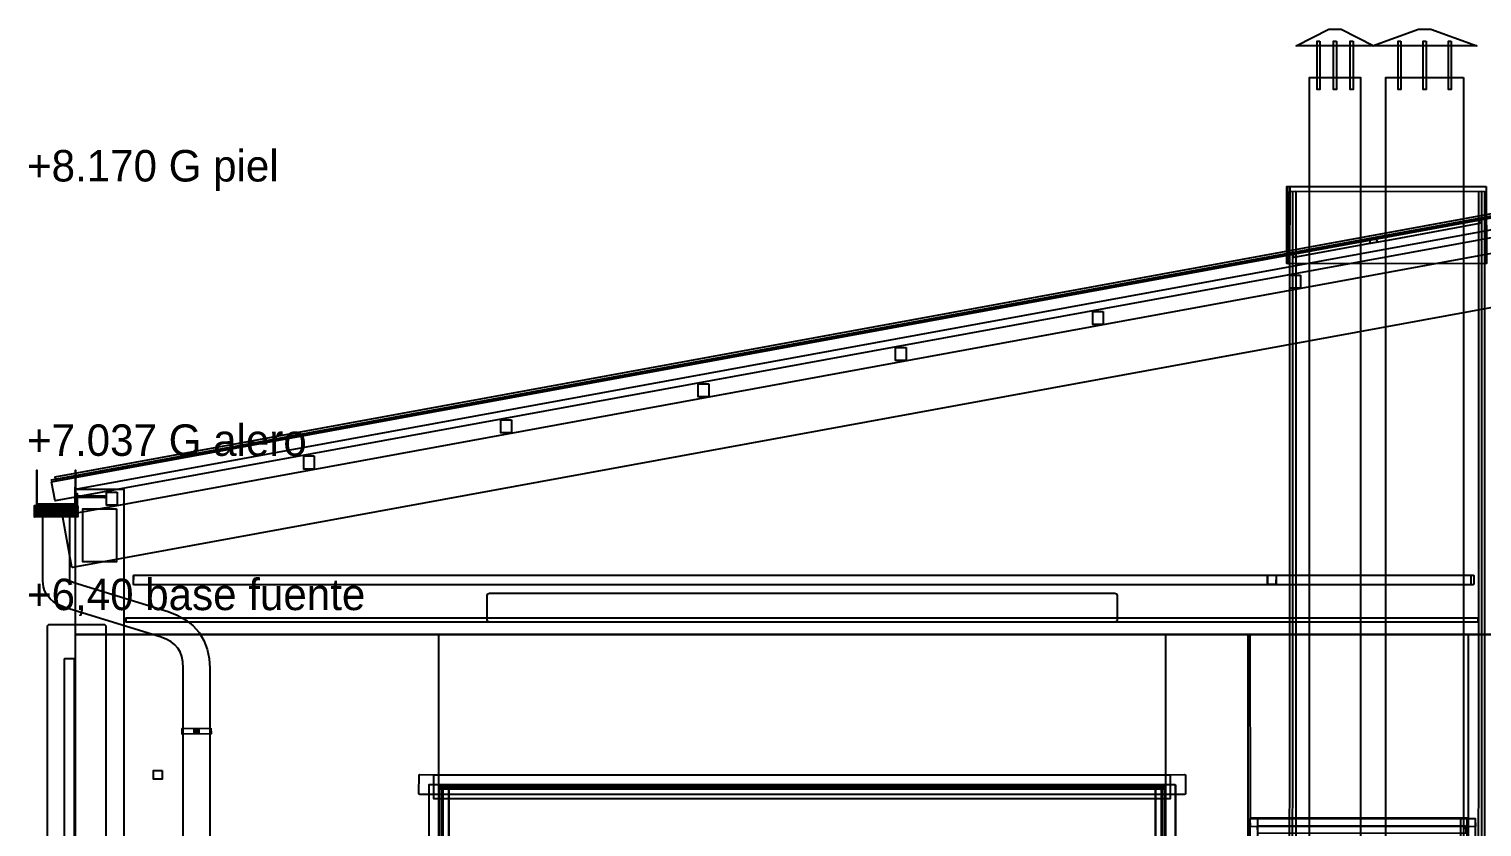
# Model space of a CAD drawing. Header units: metres. Extents: x 359.6 to 413.1, y -1 to 8.9.
# Drawn here: x 399.81 to 405.81, y 5.6 to 8.9 of the extents above; entities that cross this region are included whole.
import ezdxf

# ---------------------------------------------------------------- set-up
doc = ezdxf.new("R2010")
doc.units = ezdxf.units.M
doc.layers.add('TEXTOS', color=7, linetype='Continuous')
doc.layers.add('VISTA', color=8, linetype='Continuous')

msp = doc.modelspace()

# ---------------------------------------------------------------- linework, layer by layer
at = {"layer": 'VISTA'}
for points in [[(405.225, 8.9), (405.36, 8.83), (405.04, 8.83), (405.175, 8.9), (405.225, 8.9)], [(405.595, 8.9), (405.785, 8.83), (405.355, 8.83), (405.545, 8.9), (405.595, 8.9)], [(405.137801, 8.85), (405.137801, 8.65), (405.125801, 8.65), (405.126094, 8.85), (405.137801, 8.85)], [(405.206, 8.85), (405.206, 8.65), (405.194, 8.65), (405.194293, 8.85), (405.206, 8.85)], [(405.274199, 8.85), (405.274199, 8.65), (405.262199, 8.65), (405.262493, 8.85), (405.274199, 8.85)], [(405.472077, 8.85), (405.472077, 8.65), (405.460077, 8.65), (405.460371, 8.85), (405.472077, 8.85)], [(405.576, 8.85), (405.576, 8.65), (405.564, 8.65), (405.564294, 8.85), (405.576, 8.85)], [(405.679923, 8.85), (405.679923, 8.65), (405.667923, 8.65), (405.668217, 8.85), (405.679923, 8.85)], [(405.73, 8.7), (405.73, 3.13), (405.722639, 2.997972), (405.706949, 2.925148), (405.767016, 2.914248), (405.967277, 2.867657), (406.203037, 2.849971), (409.101975, 2.809988), (409.44, 2.81), (409.44, 2.49), (409.098025, 2.490012), (406.196962, 2.530029), (405.912724, 2.552343), (405.592983, 2.645752), (405.579212, 2.828046), (405.417361, 2.902028), (405.41, 3.13), (405.41, 8.7), (405.73, 8.7)], [(405.013, 8.249001), (405.012, 7.93), (405.001, 7.931), (405.001293, 8.249707), (405.013, 8.249001)], [(405.824, 8.25), (405.825, 7.931), (405.006, 7.93), (405.005293, 8.249707), (405.824, 8.25)], [(405.0355, 8.23), (405.0375, 8.228), (405.0375, 3.132), (405.0355, 3.13), (405.0145, 3.13), (405.0125, 3.132), (405.013086, 8.229414), (405.0355, 8.23)], [(405.803, 8.23), (405.805, 8.228), (405.805, 3.132), (405.803, 3.13), (405.027, 3.13), (405.025, 3.132), (405.025586, 8.229414), (405.803, 8.23)], [(405.8155, 8.23), (405.8175, 8.228), (405.8175, 3.132), (405.8155, 3.13), (405.7945, 3.13), (405.7925, 3.132), (405.793086, 8.229414), (405.8155, 8.23)], [(406.078751, 8.16954), (399.901701, 7.037082), (399.901557, 7.037868), (406.078751, 8.16954)], [(399.901557, 7.029869), (406.078607, 8.162328), (406.093033, 8.083639), (399.915983, 6.95118), (399.901557, 7.029869)], [(406.080557, 8.180869), (406.082885, 8.179262), (406.084328, 8.171393), (406.082721, 8.169065), (399.919443, 7.039131), (399.917115, 7.040738), (399.915993, 7.050103), (406.080557, 8.180869)], [(406.080557, 8.180869), (406.082885, 8.179262), (406.084328, 8.171393), (406.082721, 8.169065), (399.919443, 7.039131), (399.917115, 7.040738), (399.915993, 7.050103), (406.080557, 8.180869)], [(406.080557, 8.180869), (406.082885, 8.179262), (406.084328, 8.171393), (406.082721, 8.169065), (399.919443, 7.039131), (399.917115, 7.040738), (399.915993, 7.050103), (406.080557, 8.180869)], [(406.080557, 8.180869), (406.082885, 8.179262), (406.084328, 8.171393), (406.082721, 8.169065), (399.919443, 7.039131), (399.917115, 7.040738), (399.915993, 7.050103), (406.080557, 8.180869)], [(406.080557, 8.180869), (406.082885, 8.179262), (406.084328, 8.171393), (406.082721, 8.169065), (399.919443, 7.039131), (399.917115, 7.040738), (399.915993, 7.050103), (406.080557, 8.180869)], [(406.080557, 8.180869), (406.082885, 8.179262), (406.084328, 8.171393), (406.082721, 8.169065), (399.919443, 7.039131), (399.917115, 7.040738), (399.915993, 7.050103), (406.080557, 8.180869)], [(406.080557, 8.180869), (406.082885, 8.179262), (406.084328, 8.171393), (406.082721, 8.169065), (399.919443, 7.039131), (399.917115, 7.040738), (399.915993, 7.050103), (406.080557, 8.180869)], [(406.080557, 8.180869), (406.082885, 8.179262), (406.084328, 8.171393), (406.082721, 8.169065), (399.919443, 7.039131), (399.917115, 7.040738), (399.915993, 7.050103), (406.080557, 8.180869)], [(406.080557, 8.180869), (406.082885, 8.179262), (406.084328, 8.171393), (406.082721, 8.169065), (399.919443, 7.039131), (399.917115, 7.040738), (399.915993, 7.050103), (406.080557, 8.180869)], [(406.080557, 8.180869), (406.082885, 8.179262), (406.084328, 8.171393), (406.082721, 8.169065), (399.919443, 7.039131), (399.917115, 7.040738), (399.915993, 7.050103), (406.080557, 8.180869)], [(406.080557, 8.180869), (406.082885, 8.179262), (406.084328, 8.171393), (406.082721, 8.169065), (399.919443, 7.039131), (399.917115, 7.040738), (399.915993, 7.050103), (406.080557, 8.180869)], [(406.080557, 8.180869), (406.082885, 8.179262), (406.084328, 8.171393), (406.082721, 8.169065), (399.919443, 7.039131), (399.917115, 7.040738), (399.915993, 7.050103), (406.080557, 8.180869)], [(406.080557, 8.180869), (406.082885, 8.179262), (406.084328, 8.171393), (406.082721, 8.169065), (399.919443, 7.039131), (399.917115, 7.040738), (399.915993, 7.050103), (406.080557, 8.180869)], [(406.080557, 8.180869), (406.082885, 8.179262), (406.084328, 8.171393), (406.082721, 8.169065), (399.919443, 7.039131), (399.917115, 7.040738), (399.915993, 7.050103), (406.080557, 8.180869)], [(406.080557, 8.180869), (406.082885, 8.179262), (406.084328, 8.171393), (406.082721, 8.169065), (399.919443, 7.039131), (399.917115, 7.040738), (399.915993, 7.050103), (406.080557, 8.180869)], [(406.080557, 8.180869), (406.082885, 8.179262), (406.084328, 8.171393), (406.082721, 8.169065), (399.919443, 7.039131), (399.917115, 7.040738), (399.915993, 7.050103), (406.080557, 8.180869)], [(406.080557, 8.180869), (406.082885, 8.179262), (406.084328, 8.171393), (406.082721, 8.169065), (399.919443, 7.039131), (399.917115, 7.040738), (399.915993, 7.050103), (406.080557, 8.180869)], [(406.080557, 8.180869), (406.082885, 8.179262), (406.084328, 8.171393), (406.082721, 8.169065), (399.919443, 7.039131), (399.917115, 7.040738), (399.915993, 7.050103), (406.080557, 8.180869)], [(406.080557, 8.180869), (406.082885, 8.179262), (406.084328, 8.171393), (406.082721, 8.169065), (399.919443, 7.039131), (399.917115, 7.040738), (399.915993, 7.050103), (406.080557, 8.180869)], [(406.080557, 8.180869), (406.082885, 8.179262), (406.084328, 8.171393), (406.082721, 8.169065), (399.919443, 7.039131), (399.917115, 7.040738), (399.915993, 7.050103), (406.080557, 8.180869)], [(406.080557, 8.180869), (406.082885, 8.179262), (406.084328, 8.171393), (406.082721, 8.169065), (399.919443, 7.039131), (399.917115, 7.040738), (399.915993, 7.050103), (406.080557, 8.180869)], [(406.080557, 8.180869), (406.082885, 8.179262), (406.084328, 8.171393), (406.082721, 8.169065), (399.919443, 7.039131), (399.917115, 7.040738), (399.915993, 7.050103), (406.080557, 8.180869)], [(406.080557, 8.180869), (406.082885, 8.179262), (406.084328, 8.171393), (406.082721, 8.169065), (399.919443, 7.039131), (399.917115, 7.040738), (399.915993, 7.050103), (406.080557, 8.180869)], [(406.080557, 8.180869), (406.082885, 8.179262), (406.084328, 8.171393), (406.082721, 8.169065), (399.919443, 7.039131), (399.917115, 7.040738), (399.915993, 7.050103), (406.080557, 8.180869)], [(406.080557, 8.180869), (406.082885, 8.179262), (406.084328, 8.171393), (406.082721, 8.169065), (399.919443, 7.039131), (399.917115, 7.040738), (399.915993, 7.050103), (406.080557, 8.180869)], [(406.080557, 8.180869), (406.082885, 8.179262), (406.084328, 8.171393), (406.082721, 8.169065), (399.919443, 7.039131), (399.917115, 7.040738), (399.915993, 7.050103), (406.080557, 8.180869)], [(406.080557, 8.180869), (406.082885, 8.179262), (406.084328, 8.171393), (406.082721, 8.169065), (399.919443, 7.039131), (399.917115, 7.040738), (399.915993, 7.050103), (406.080557, 8.180869)], [(406.080557, 8.180869), (406.082885, 8.179262), (406.084328, 8.171393), (406.082721, 8.169065), (399.919443, 7.039131), (399.917115, 7.040738), (399.915993, 7.050103), (406.080557, 8.180869)], [(406.080557, 8.180869), (406.082885, 8.179262), (406.084328, 8.171393), (406.082721, 8.169065), (399.919443, 7.039131), (399.917115, 7.040738), (399.915993, 7.050103), (406.080557, 8.180869)], [(406.080557, 8.180869), (406.082885, 8.179262), (406.084328, 8.171393), (406.082721, 8.169065), (399.919443, 7.039131), (399.917115, 7.040738), (399.915993, 7.050103), (406.080557, 8.180869)], [(406.080557, 8.180869), (406.082885, 8.179262), (406.084328, 8.171393), (406.082721, 8.169065), (399.919443, 7.039131), (399.917115, 7.040738), (399.915993, 7.050103), (406.080557, 8.180869)], [(406.080557, 8.180869), (406.082885, 8.179262), (406.084328, 8.171393), (406.082721, 8.169065), (399.919443, 7.039131), (399.917115, 7.040738), (399.915993, 7.050103), (406.080557, 8.180869)], [(406.080557, 8.180869), (406.082885, 8.179262), (406.084328, 8.171393), (406.082721, 8.169065), (399.919443, 7.039131), (399.917115, 7.040738), (399.915993, 7.050103), (406.080557, 8.180869)], [(406.080557, 8.180869), (406.082885, 8.179262), (406.084328, 8.171393), (406.082721, 8.169065), (399.919443, 7.039131), (399.917115, 7.040738), (399.915993, 7.050103), (406.080557, 8.180869)], [(406.080557, 8.180869), (406.082885, 8.179262), (406.084328, 8.171393), (406.082721, 8.169065), (399.919443, 7.039131), (399.917115, 7.040738), (399.915993, 7.050103), (406.080557, 8.180869)], [(406.080557, 8.180869), (406.082885, 8.179262), (406.084328, 8.171393), (406.082721, 8.169065), (399.919443, 7.039131), (399.917115, 7.040738), (399.915993, 7.050103), (406.080557, 8.180869)], [(406.080557, 8.180869), (406.082885, 8.179262), (406.084328, 8.171393), (406.082721, 8.169065), (399.919443, 7.039131), (399.917115, 7.040738), (399.915993, 7.050103), (406.080557, 8.180869)], [(406.080557, 8.180869), (406.082885, 8.179262), (406.084328, 8.171393), (406.082721, 8.169065), (399.919443, 7.039131), (399.917115, 7.040738), (399.915993, 7.050103), (406.080557, 8.180869)], [(406.080557, 8.180869), (406.082885, 8.179262), (406.084328, 8.171393), (406.082721, 8.169065), (399.919443, 7.039131), (399.917115, 7.040738), (399.915993, 7.050103), (406.080557, 8.180869)], [(406.080557, 8.180869), (406.082885, 8.179262), (406.084328, 8.171393), (406.082721, 8.169065), (399.919443, 7.039131), (399.917115, 7.040738), (399.915993, 7.050103), (406.080557, 8.180869)], [(406.080557, 8.180869), (406.082885, 8.179262), (406.084328, 8.171393), (406.082721, 8.169065), (399.919443, 7.039131), (399.917115, 7.040738), (399.915993, 7.050103), (406.080557, 8.180869)], [(406.080557, 8.180869), (406.082885, 8.179262), (406.084328, 8.171393), (406.082721, 8.169065), (399.919443, 7.039131), (399.917115, 7.040738), (399.915993, 7.050103), (406.080557, 8.180869)], [(406.080557, 8.180869), (406.082885, 8.179262), (406.084328, 8.171393), (406.082721, 8.169065), (399.919443, 7.039131), (399.917115, 7.040738), (399.915993, 7.050103), (406.080557, 8.180869)], [(406.080557, 8.180869), (406.082885, 8.179262), (406.084328, 8.171393), (406.082721, 8.169065), (399.919443, 7.039131), (399.917115, 7.040738), (399.915993, 7.050103), (406.080557, 8.180869)], [(406.080557, 8.180869), (406.082885, 8.179262), (406.084328, 8.171393), (406.082721, 8.169065), (399.919443, 7.039131), (399.917115, 7.040738), (399.915993, 7.050103), (406.080557, 8.180869)], [(406, 7.5), (412, 6.4), (400, 6.4), (400, 7), (406, 8.1), (406, 7.5)], [(406, 7.5), (412, 6.4), (400, 6.4), (400, 7), (406, 8.1), (406, 7.5)], [(405.343312, 8.02974), (405.401004, 8.040318), (405.433284, 8.046235), (405.470673, 8.05309), (405.517782, 8.061727), (405.623871, 8.081176), (405.686331, 8.092628), (405.793846, 8.112338), (405.794967, 8.111527), (405.796689, 8.096593), (405.433284, 8.029968), (405.346192, 8.014002), (405.343312, 8.02974)], [(405.470674, 8.05309), (405.470674, 8.05309), (405.470673, 8.05309), (405.470674, 8.05309)], [(405.68633, 8.092627), (405.68633, 8.092627), (405.686331, 8.092628), (405.68633, 8.092627)], [(405.706717, 8.080098), (405.706717, 8.080098), (405.706717, 8.080098), (405.706717, 8.080098)], [(406.012623, 8.004148), (406.014951, 8.002542), (406.053902, 7.790082), (406.052295, 7.787754), (399.987377, 6.675853), (399.985049, 6.677459), (399.946419, 6.891415), (406.012623, 8.004148)], [(406.012623, 8.004148), (406.014951, 8.002542), (406.053902, 7.790082), (406.052295, 7.787754), (399.987377, 6.675853), (399.985049, 6.677459), (399.946419, 6.891415), (406.012623, 8.004148)], [(406.012623, 8.004148), (406.014951, 8.002542), (406.053902, 7.790082), (406.052295, 7.787754), (399.987377, 6.675853), (399.985049, 6.677459), (399.946419, 6.891415), (406.012623, 8.004148)], [(406.012623, 8.004148), (406.014951, 8.002542), (406.053902, 7.790082), (406.052295, 7.787754), (399.987377, 6.675853), (399.985049, 6.677459), (399.946419, 6.891415), (406.012623, 8.004148)], [(406.012623, 8.004148), (406.014951, 8.002542), (406.053902, 7.790082), (406.052295, 7.787754), (399.987377, 6.675853), (399.985049, 6.677459), (399.946419, 6.891415), (406.012623, 8.004148)], [(406.012623, 8.004148), (406.014951, 8.002542), (406.053902, 7.790082), (406.052295, 7.787754), (399.987377, 6.675853), (399.985049, 6.677459), (399.946419, 6.891415), (406.012623, 8.004148)], [(406.012623, 8.004148), (406.014951, 8.002542), (406.053902, 7.790082), (406.052295, 7.787754), (399.987377, 6.675853), (399.985049, 6.677459), (399.946419, 6.891415), (406.012623, 8.004148)], [(406.012623, 8.004148), (406.014951, 8.002542), (406.053902, 7.790082), (406.052295, 7.787754), (399.987377, 6.675853), (399.985049, 6.677459), (399.946419, 6.891415), (406.012623, 8.004148)], [(406.012623, 8.004148), (406.014951, 8.002542), (406.053902, 7.790082), (406.052295, 7.787754), (399.987377, 6.675853), (399.985049, 6.677459), (399.946419, 6.891415), (406.012623, 8.004148)], [(406.012623, 8.004148), (406.014951, 8.002542), (406.053902, 7.790082), (406.052295, 7.787754), (399.987377, 6.675853), (399.985049, 6.677459), (399.946419, 6.891415), (406.012623, 8.004148)], [(406.012623, 8.004148), (406.014951, 8.002542), (406.053902, 7.790082), (406.052295, 7.787754), (399.987377, 6.675853), (399.985049, 6.677459), (399.946419, 6.891415), (406.012623, 8.004148)], [(405.02741, 7.971825), (405.199999, 8.003467), (405.369737, 8.034585), (405.373393, 8.020005), (405.030291, 7.956087), (405.026767, 7.971409), (405.02741, 7.971825)], [(405.278236, 8.01781), (405.278236, 8.01781), (405.278236, 8.01781), (405.278236, 8.01781)], [(405.027462, 7.971537), (405.027462, 7.971537), (405.027462, 7.971537), (405.027462, 7.971537)], [(405.057628, 7.883129), (405.057628, 7.8293), (405.0138, 7.8293), (405.0138, 7.883129), (405.057628, 7.883129)], [(404.243342, 7.733843), (404.243342, 7.680015), (404.199514, 7.680015), (404.199514, 7.733843), (404.243342, 7.733843)], [(403.429057, 7.584557), (403.429057, 7.530729), (403.385229, 7.530729), (403.385229, 7.584557), (403.429057, 7.584557)], [(402.614771, 7.435271), (402.614771, 7.381443), (402.570943, 7.381443), (402.570943, 7.435271), (402.614771, 7.435271)], [(401.800486, 7.285985), (401.800486, 7.232157), (401.756657, 7.232157), (401.756657, 7.285985), (401.800486, 7.285985)], [(400.9862, 7.1367), (400.9862, 7.082871), (400.942371, 7.082871), (400.942371, 7.1367), (400.9862, 7.1367)], [(399.84, 6.895), (399.84, 7.077625), (399.8412, 6.938825), (399.9988, 6.938825), (400, 7.077625), (400, 6.895), (399.84, 6.895)], [(400.198, 7), (400.2, 6.998), (400.2, 6.402), (400.198, 6.4), (400.002, 6.4), (400, 6.402), (400.000586, 6.999414), (400.198, 7)], [(400.001, 6.9815), (400.0065, 6.982), (400.007, 6.8925), (400.0015, 6.892147), (400.001, 6.9815)], [(400.001, 6.9815), (400.0065, 6.982), (400.007, 6.8985), (400.0015, 6.898147), (400.001, 6.9815)], [(400.001, 6.9815), (400.0065, 6.982), (400.007, 6.910501), (400.0015, 6.910147), (400.001, 6.9815)], [(400.001, 6.9815), (400.0065, 6.982), (400.007, 6.916501), (400.0015, 6.916147), (400.001, 6.9815)], [(400.001, 6.9815), (400.0065, 6.982), (400.007, 6.922501), (400.0015, 6.922147), (400.001, 6.9815)], [(400.001, 6.9815), (400.0065, 6.982), (400.007, 6.9285), (400.0015, 6.928146), (400.001, 6.9815)], [(400.001, 6.9815), (400.0065, 6.982), (400.007, 6.93325), (400.0015, 6.932897), (400.001, 6.9815)], [(400.001, 6.9815), (400.0065, 6.981999), (400.007, 6.9045), (400.0015, 6.904147), (400.001, 6.9815)], [(400.004, 6.972), (400.12, 6.972), (400.12, 6.964), (400.004, 6.964536), (400.004, 6.972)], [(400.004, 6.972), (400.12, 6.972), (400.12, 6.964), (400.004, 6.964536), (400.004, 6.972)], [(400.004, 6.972), (400.12, 6.972), (400.12, 6.964), (400.004, 6.964536), (400.004, 6.972)], [(400.004, 6.972), (400.12, 6.972), (400.12, 6.964), (400.004, 6.964536), (400.004, 6.972)], [(400.004, 6.972), (400.12, 6.972), (400.12, 6.964), (400.004, 6.964536), (400.004, 6.972)], [(400.004, 6.972), (400.12, 6.972), (400.12, 6.964), (400.004, 6.964536), (400.004, 6.972)], [(400.004, 6.972), (400.12, 6.972), (400.12, 6.964), (400.004, 6.964536), (400.004, 6.972)], [(400.004, 6.972), (400.12, 6.972), (400.12, 6.964), (400.004, 6.964536), (400.004, 6.972)], [(400.171914, 6.987414), (400.171914, 6.933586), (400.128086, 6.933586), (400.128086, 6.987414), (400.171914, 6.987414)], [(400.009, 6.93275), (400.01, 6.92575), (399.831, 6.92475), (399.830293, 6.932457), (400.009, 6.93275)], [(400.009, 6.928), (400.01, 6.921), (399.831, 6.92), (399.830293, 6.927707), (400.009, 6.928)], [(400.009, 6.922), (400.01, 6.915), (399.831, 6.914), (399.830293, 6.921707), (400.009, 6.922)], [(400.009, 6.916), (400.01, 6.909), (399.831, 6.908), (399.830293, 6.915707), (400.009, 6.916)], [(400.009, 6.91), (400.01, 6.903), (399.831, 6.902), (399.830293, 6.909707), (400.009, 6.91)], [(400.009, 6.904), (400.01, 6.897), (399.831, 6.896), (399.830293, 6.903707), (400.009, 6.904)], [(400.009, 6.898), (400.01, 6.891), (399.831, 6.89), (399.830293, 6.897707), (400.009, 6.898)], [(399.84, 6.9355), (400, 6.9355), (400, 6.93275), (399.84, 6.93275), (399.84, 6.9355)], [(399.84, 6.932), (400, 6.932), (400, 6.928), (399.84, 6.928), (399.84, 6.932)], [(399.84, 6.926), (400, 6.926), (400, 6.922), (399.84, 6.922), (399.84, 6.926)], [(399.84, 6.92), (400, 6.92), (400, 6.916), (399.84, 6.916), (399.84, 6.92)], [(399.84, 6.914), (400, 6.914), (400, 6.91), (399.84, 6.91), (399.84, 6.914)], [(399.84, 6.908), (400, 6.908), (400, 6.904), (399.84, 6.904), (399.84, 6.908)], [(399.84, 6.902), (400, 6.902), (400, 6.898), (399.84, 6.898), (399.84, 6.902)], [(400.169414, 6.917747), (400.169414, 6.698919), (400.030586, 6.698919), (400.030586, 6.917747), (400.169414, 6.917747)], [(400.009, 6.892), (400.01, 6.885), (399.831, 6.884), (399.830293, 6.891707), (400.009, 6.892)], [(399.84, 6.8964), (400, 6.8964), (400, 6.892), (399.84, 6.892), (399.84, 6.8964)], [(400.242, 6.645), (405.758, 6.645), (405.76, 6.643), (405.76, 6.607), (405.758, 6.605), (400.242, 6.605), (400.24, 6.607), (400.24, 6.643), (400.242, 6.645)], [(400.242, 6.645), (405.758, 6.645), (405.76, 6.643), (405.76, 6.607), (405.758, 6.605), (400.242, 6.605), (400.24, 6.607), (400.24, 6.643), (400.242, 6.645)], [(400.242, 6.645), (405.758, 6.645), (405.76, 6.643), (405.76, 6.607), (405.758, 6.605), (400.242, 6.605), (400.24, 6.607), (400.24, 6.643), (400.242, 6.645)], [(400.242, 6.645), (405.758, 6.645), (405.76, 6.643), (405.76, 6.607), (405.758, 6.605), (400.242, 6.605), (400.24, 6.607), (400.24, 6.643), (400.242, 6.645)], [(400.242, 6.645), (405.758, 6.645), (405.76, 6.643), (405.76, 6.607), (405.758, 6.605), (400.242, 6.605), (400.24, 6.607), (400.24, 6.643), (400.242, 6.645)], [(400.242, 6.645), (405.758, 6.645), (405.76, 6.643), (405.76, 6.607), (405.758, 6.605), (400.242, 6.605), (400.24, 6.607), (400.24, 6.643), (400.242, 6.645)], [(400.242, 6.645), (405.758, 6.645), (405.76, 6.643), (405.76, 6.607), (405.758, 6.605), (400.242, 6.605), (400.24, 6.607), (400.24, 6.643), (400.242, 6.645)], [(400.242, 6.645), (405.758, 6.645), (405.76, 6.643), (405.76, 6.607), (405.758, 6.605), (400.242, 6.605), (400.24, 6.607), (400.24, 6.643), (400.242, 6.645)], [(400.242, 6.645), (405.758, 6.645), (405.76, 6.643), (405.76, 6.607), (405.758, 6.605), (400.242, 6.605), (400.24, 6.607), (400.24, 6.643), (400.242, 6.645)], [(400.242, 6.645), (405.758, 6.645), (405.76, 6.643), (405.76, 6.607), (405.758, 6.605), (400.242, 6.605), (400.24, 6.607), (400.24, 6.643), (400.242, 6.645)], [(400.242, 6.645), (405.758, 6.645), (405.76, 6.643), (405.76, 6.607), (405.758, 6.605), (400.242, 6.605), (400.24, 6.607), (400.24, 6.643), (400.242, 6.645)], [(400.242, 6.645), (405.758, 6.645), (405.76, 6.643), (405.76, 6.607), (405.758, 6.605), (400.242, 6.605), (400.24, 6.607), (400.24, 6.643), (400.242, 6.645)], [(404.918304, 6.645), (404.92, 6.643), (404.92, 6.607), (404.918304, 6.605), (400.241696, 6.605), (400.24, 6.607), (400.240497, 6.644414), (404.918304, 6.645)], [(404.956914, 6.644414), (404.956914, 6.605586), (404.923086, 6.605586), (404.923086, 6.644414), (404.956914, 6.644414)], [(405.7705, 6.645), (405.7725, 6.643), (405.7725, 6.607), (405.7705, 6.605), (404.9595, 6.605), (404.9575, 6.607), (404.958086, 6.644414), (405.7705, 6.645)], [(401.7, 6.459), (401.7, 6.561), (401.702636, 6.567364), (401.709, 6.57), (404.291, 6.57), (404.297364, 6.567364), (404.3, 6.561), (404.3, 6.459), (404.297364, 6.452636), (404.291, 6.45), (401.709, 6.45), (401.702636, 6.452636), (401.7, 6.459)], [(401.7, 6.459), (401.7, 6.561), (401.702636, 6.567364), (401.709, 6.57), (404.291, 6.57), (404.297364, 6.567364), (404.3, 6.561), (404.3, 6.459), (404.297364, 6.452636), (404.291, 6.45), (401.709, 6.45), (401.702636, 6.452636), (401.7, 6.459)], [(401.7, 6.459), (401.7, 6.561), (401.702636, 6.567364), (401.709, 6.57), (404.291, 6.57), (404.297364, 6.567364), (404.3, 6.561), (404.3, 6.459), (404.297364, 6.452636), (404.291, 6.45), (401.709, 6.45), (401.702636, 6.452636), (401.7, 6.459)], [(401.7, 6.459), (401.7, 6.561), (401.702636, 6.567364), (401.709, 6.57), (404.291, 6.57), (404.297364, 6.567364), (404.3, 6.561), (404.3, 6.459), (404.297364, 6.452636), (404.291, 6.45), (401.709, 6.45), (401.702636, 6.452636), (401.7, 6.459)], [(401.7, 6.459), (401.7, 6.561), (401.702636, 6.567364), (401.709, 6.57), (404.291, 6.57), (404.297364, 6.567364), (404.3, 6.561), (404.3, 6.459), (404.297364, 6.452636), (404.291, 6.45), (401.709, 6.45), (401.702636, 6.452636), (401.7, 6.459)], [(399.885, 6.4355), (399.8895, 6.44), (400.1205, 6.44), (400.125, 6.4355), (400.125, 3.1645), (400.1205, 3.16), (399.886318, 3.161318), (399.885, 6.4355)], [(405.79, 6.468), (405.79, 6.45), (400.21, 6.45), (400.21, 6.468), (405.79, 6.468)], [(400, 6.3955), (400.0045, 6.4), (400.1955, 6.4), (400.2, 6.3955), (400.2, 3.2045), (400.1955, 3.2), (400.001318, 3.201318), (400, 6.3955)], [(400, 6.3955), (400.001895, 6.399169), (405.9955, 6.4), (405.999169, 6.398106), (406, 3.2045), (405.998105, 3.200831), (400.001318, 3.201318), (400, 6.3955)], [(401.5045, 6.4), (404.4955, 6.4), (404.5, 6.3955), (404.5, 5.7645), (404.4955, 5.76), (401.5045, 5.76), (401.5, 5.7645), (401.500831, 6.398105), (401.5045, 6.4)], [(404.5045, 6.4), (404.8355, 6.4), (404.84, 6.3955), (404.84, 3.2045), (404.8355, 3.2), (404.5045, 3.2), (404.5, 3.2045), (404.500831, 6.398106), (404.5045, 6.4)], [(404.85, 6.3955), (404.851895, 6.399169), (405.7455, 6.4), (405.749169, 6.398105), (405.75, 5.6445), (405.748106, 5.640831), (404.851318, 5.641318), (404.85, 6.3955)], [(399.955, 6.2983), (399.9567, 6.3), (399.9933, 6.3), (399.995, 6.2983), (399.995, 3.3017), (399.9933, 3.3), (399.955848, 3.300501), (399.955, 6.2983)], [(400.559, 6.012), (400.56, 5.989), (400.441, 5.988), (400.440293, 6.011707), (400.559, 6.012)], [(400.559, 6.012), (400.56, 5.989), (400.441, 5.988), (400.440293, 6.011707), (400.559, 6.012)], [(400.509707, 6.009707), (400.509707, 5.990293), (400.490293, 5.990293), (400.490293, 6.009707), (400.509707, 6.009707)], [(400.50483, 6.001294), (400.501294, 5.995171), (400.49517, 5.998706), (400.498706, 6.004829), (400.50483, 6.001294)], [(400.3575, 5.8375), (400.3575, 5.8025), (400.3225, 5.8025), (400.3225, 5.8375), (400.3575, 5.8375)], [(404.578, 5.821), (404.580829, 5.819829), (404.582, 5.817), (404.582, 5.743), (404.580829, 5.740172), (404.578, 5.739), (401.422, 5.739), (401.419172, 5.740172), (401.418, 5.743), (401.419172, 5.819829), (404.578, 5.821)], [(401.419691, 5.81931), (401.420205, 5.819528), (401.419472, 5.819528), (401.419691, 5.81931)], [(404.52, 5.82), (404.52, 5.72), (401.48, 5.72), (401.48, 5.82), (404.52, 5.82)], [(404.580528, 5.819528), (404.579795, 5.819528), (404.580309, 5.81931), (404.580528, 5.819528)], [(401.460172, 5.778829), (401.463, 5.78), (401.537, 5.78), (401.541, 5.776), (401.541, 4.064), (401.537, 4.06), (401.463, 4.06), (401.460172, 4.061172), (401.459, 4.064), (401.460172, 5.778829)], [(401.54, 5.78), (401.54, 4.02), (401.46, 4.02), (401.46, 5.78), (401.54, 5.78)], [(401.460691, 5.778309), (401.461205, 5.778528), (401.460472, 5.778528), (401.460691, 5.778309)], [(404.5, 5.78), (404.5, 5.768), (401.5, 5.768), (401.5, 5.78), (404.5, 5.78)], [(404.5, 5.78), (404.5, 4.06), (401.5, 4.06), (401.5, 5.78), (404.5, 5.78)], [(404.5, 5.78), (404.5, 5.768), (401.5, 5.768), (401.5, 5.78), (404.5, 5.78)], [(401.512, 5.768), (401.512, 4.072), (401.5, 4.072), (401.5, 5.768), (401.512, 5.768)], [(401.512, 5.768), (401.512, 4.072), (401.5, 4.072), (401.5, 5.768), (401.512, 5.768)], [(404.4955, 5.77742), (404.4955, 5.76542), (401.5045, 5.76542), (401.5045, 5.77742), (404.4955, 5.77742)], [(404.4955, 5.77742), (404.4955, 4.06258), (401.5045, 4.06258), (401.5045, 5.77742), (404.4955, 5.77742)], [(404.4955, 5.77742), (404.4955, 5.76542), (401.5045, 5.76542), (401.5045, 5.77742), (404.4955, 5.77742)], [(401.5165, 5.76542), (401.5165, 4.07458), (401.5045, 4.07458), (401.5045, 5.76542), (401.5165, 5.76542)], [(401.5165, 5.76542), (401.5165, 4.07458), (401.5045, 4.07458), (401.5045, 5.76542), (401.5165, 5.76542)], [(404.459, 5.776), (404.463, 5.78), (404.537, 5.78), (404.539828, 5.778829), (404.541, 5.776), (404.541, 4.064), (404.539828, 4.061172), (404.537, 4.06), (404.463, 4.06), (404.459, 4.064), (404.459, 5.776)], [(404.54, 5.78), (404.54, 4.02), (404.46, 4.02), (404.46, 5.78), (404.54, 5.78)], [(404.4955, 5.76542), (404.4955, 4.07458), (404.4835, 4.07458), (404.4835, 5.76542), (404.4955, 5.76542)], [(404.4955, 5.76542), (404.4955, 4.07458), (404.4835, 4.07458), (404.4835, 5.76542), (404.4955, 5.76542)], [(404.5, 5.768), (404.5, 4.072), (404.488, 4.072), (404.488, 5.768), (404.5, 5.768)], [(404.5, 5.768), (404.5, 4.072), (404.488, 4.072), (404.488, 5.768), (404.5, 5.768)], [(404.539528, 5.778528), (404.538795, 5.778528), (404.53931, 5.778309), (404.539528, 5.778528)], [(401.419691, 5.740691), (401.419472, 5.741206), (401.419472, 5.740472), (401.419691, 5.740691)], [(404.580309, 5.740691), (404.579795, 5.740472), (404.580528, 5.740472), (404.580309, 5.740691)], [(405.779, 5.64), (405.78, 5.606), (404.851, 5.605), (404.85, 5.639), (405.779, 5.64)], [(404.88, 5.639), (404.879, 3.25), (404.85, 3.251), (404.85, 5.639), (404.88, 5.639)], [(405.75, 5.639), (405.749, 3.25), (405.72, 3.251), (405.72, 5.639), (405.75, 5.639)], [(405.745, 5.639), (405.779, 5.64), (405.779, 3.25), (405.745, 3.251), (405.745, 5.639)], [(405.739, 5.61), (405.74, 5.579), (404.881, 5.578), (404.88, 5.609), (405.739, 5.61)]]:
    msp.add_lwpolyline(points, close=True, dxfattribs=at)
for points in [[(406.555922, 2.59508), (405.46363, 2.625194), (405.208122, 2.684138), (405.190421, 2.694052), (405.176779, 2.709824), (405.154861, 2.753927), (405.154861, 2.753927), (405.102987, 2.846002), (405.096486, 2.862401), (405.097039, 2.88), (405.104609, 2.897599), (405.118679, 2.913998), (405.193068, 2.985687), (405.095, 3.08), (405.095, 8.7), (405.305, 8.7), (405.305, 3.08), (405.215427, 2.993856), (405.297012, 2.913998), (405.315065, 2.870303), (405.47637, 2.834806), (406.564078, 2.80492)], [(400.44619, 0.277585), (400.445348, 6.259981), (400.443696, 6.286365), (400.439096, 6.308619), (400.431968, 6.327197), (400.422464, 6.342879), (400.410252, 6.356548), (400.394595, 6.368799), (400.374701, 6.37973), (400.349775, 6.389154), (399.960402, 6.509994), (399.924952, 6.524777), (399.909205, 6.534835), (399.895652, 6.546624), (399.880371, 6.566463), (399.872557, 6.581233), (399.868219, 6.595973), (399.865001, 6.620599), (399.865, 6.897), (399.865, 6.897), (399.975, 6.897), (399.974999, 6.622995), (399.9931, 6.614781), (400.382807, 6.493838), (400.420557, 6.479436), (400.454983, 6.460385), (400.485288, 6.436496), (400.510682, 6.407869), (400.530427, 6.375099), (400.544191, 6.339069), (400.552125, 6.300558), (400.554652, 6.260019), (400.55531, 0.283766)]]:
    msp.add_lwpolyline(points, dxfattribs=at)

# ---------------------------------------------------------------- texts
at = {"layer": 'TEXTOS'}
for s, p in [('+8.170 G piel', (399.8, 8.270327)), ('+7.037 G alero', (399.8, 7.137082)), ('+6,40 base fuente', (399.8, 6.5))]:
    msp.add_text(s, height=0.13, dxfattribs=at).set_placement(p)

doc.saveas('drawing.dxf')
